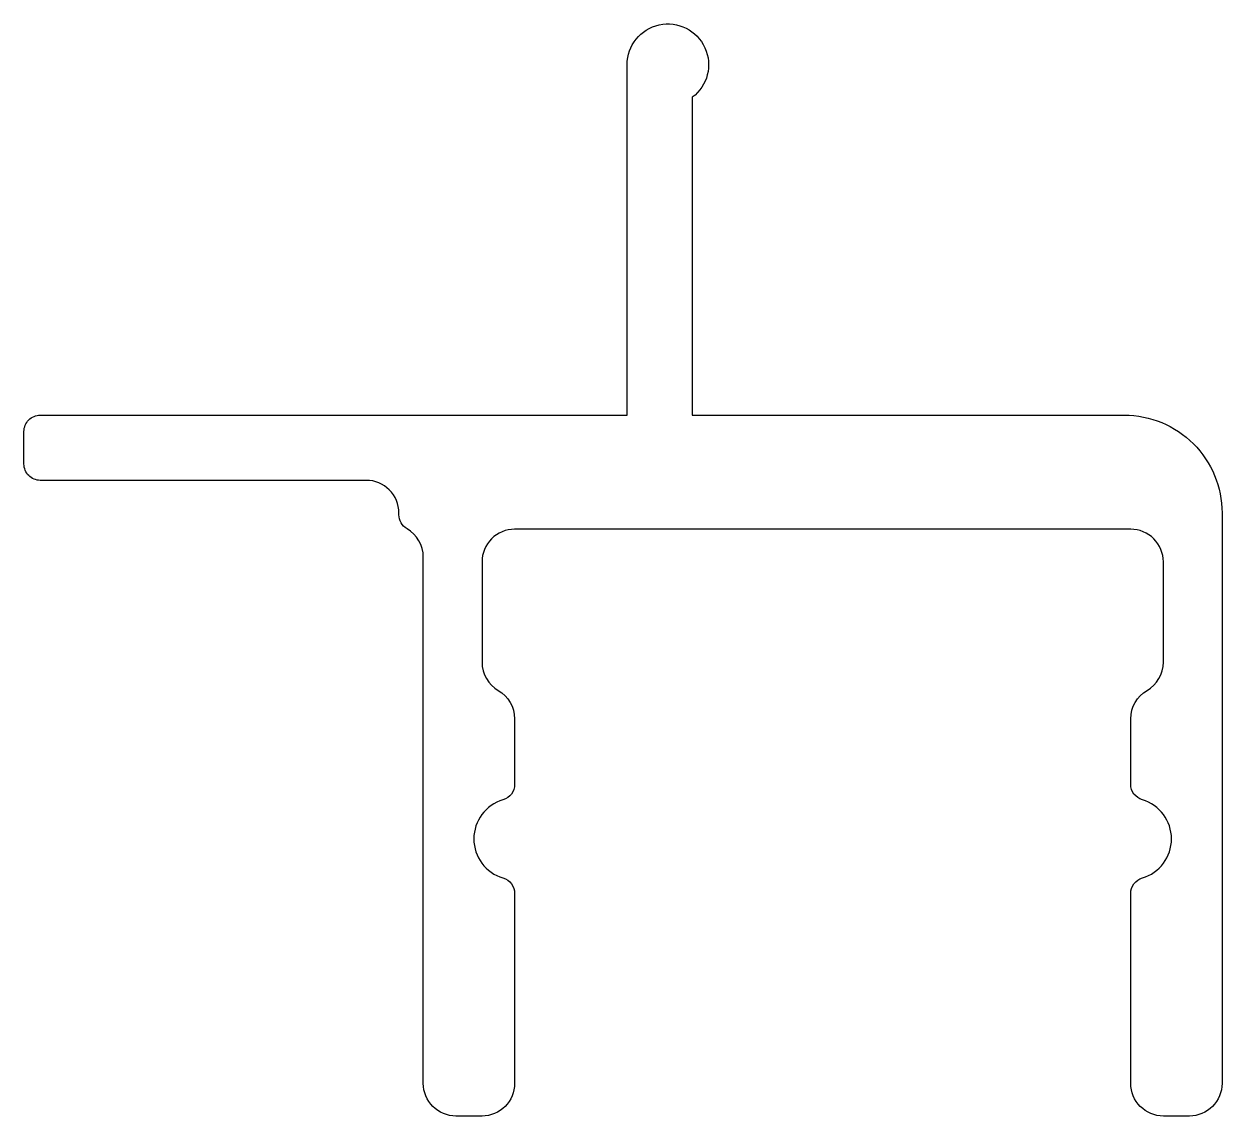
# Model space of a CAD drawing. Extents: x 1417.8 to 1454.6, y -14.9 to 18.6.
import ezdxf

# ---------------------------------------------------------------- set-up
doc = ezdxf.new("R2010")
doc.units = 0
doc.header["$LTSCALE"] = 15
doc.layers.get('0').update_dxf_attribs({"linetype": 'CONTINUOUS'})

msp = doc.modelspace()

# ---------------------------------------------------------------- linework, layer by layer
msp.add_lwpolyline([(1451.752, -8.07, -0.331679), (1452.109, -7.591, 0.745356), (1452.109, -5.195, -0.331679), (1451.752, -4.716), (1451.752, -2.707, -0.267949), (1452.252, -1.841, 0.267949), (1452.752, -0.975), (1452.752, 2.107, 0.414214), (1451.752, 3.107), (1432.852, 3.107, 0.414214), (1431.852, 2.107), (1431.852, -0.975, 0.267949), (1432.352, -1.841, -0.267949), (1432.852, -2.707), (1432.852, -4.716, -0.331679), (1432.495, -5.195, 0.745356), (1432.495, -7.591, -0.331679), (1432.852, -8.07), (1432.852, -13.893, -0.414214), (1431.852, -14.893), (1431.052, -14.893, -0.414214), (1430.052, -13.893), (1430.052, 2.253, 0.267949), (1429.552, 3.119, -0.267949), (1429.302, 3.552), (1429.302, 3.607, 0.414214), (1428.302, 4.607), (1418.302, 4.607, -0.414214), (1417.802, 5.107), (1417.802, 6.107, -0.414214), (1418.302, 6.607), (1436.302, 6.607), (1436.302, 17.357, -1.618034), (1438.302, 16.357), (1438.302, 6.607), (1451.552, 6.607, -0.414214), (1454.552, 3.607), (1454.552, -13.893, -0.414214), (1453.552, -14.893), (1452.752, -14.893, -0.414214), (1451.752, -13.893)], format="xyb", close=True)

doc.saveas('drawing.dxf')
